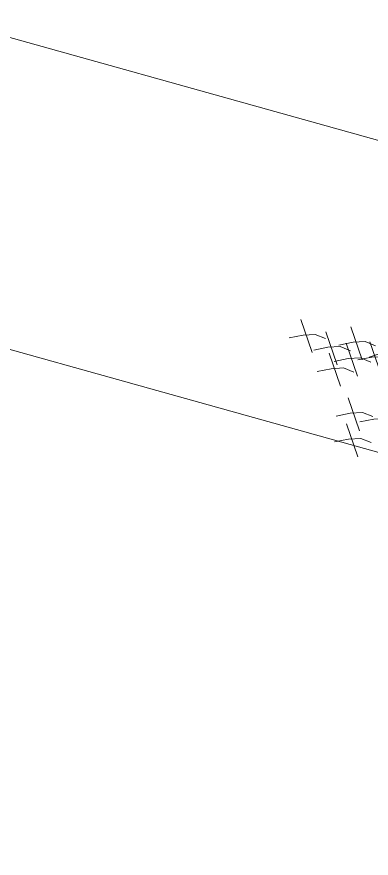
# Model space of a CAD drawing. Header units: millimetres. Extents: x 474016 to 477875, y 2288607 to 2292200.
# Drawn here: x 474454.12 to 474458.84, y 2289203.28 to 2289214.49 of the extents above; entities that cross this region are included whole.
import ezdxf

# ---------------------------------------------------------------- set-up
doc = ezdxf.new("R2010")
doc.units = ezdxf.units.MM
doc.header["$LTSCALE"] = 50
doc.layers.add('EXT', color=3, linetype='Continuous', lineweight=5)
doc.layers.add('JARDINES', color=98, linetype='Continuous', lineweight=13)

# ---------------------------------------------------------------- blocks, each defined once
blk = doc.blocks.new('Plarbol-031')
for points in [[(-2.0207, -1.480775), (-1.8676, -1.258425)], [(-2.275425, -1.37595), (-2.0531, -1.52905)], [(-2.265275, -1.5443), (-2.19095, -1.46235), (-2.1179, -1.40135), (-2.034675, -1.379125)], [(-2.0893, -1.381025), (-1.866975, -1.534125)], [(-2.07915, -1.549375), (-2.004825, -1.467425), (-1.93175, -1.40645), (-1.84855, -1.3842)], [(-2.619725, -1.56145), (-2.3974, -1.714525)], [(-2.408825, -1.523325), (-2.1865, -1.676425)], [(-2.398675, -1.691675), (-2.32435, -1.609725), (-2.2513, -1.548725), (-2.168075, -1.5265)], [(-2.2297, -1.499825), (-2.00735, -1.652925)], [(-2.219525, -1.66815), (-2.1452, -1.586225), (-2.07215, -1.525225), (-1.988925, -1.503)], [(-2.609575, -1.729775), (-2.53525, -1.647825), (-2.4622, -1.58685), (-2.378975, -1.564625)], [(-2.2894, -1.64085), (-2.067075, -1.79395)], [(-2.27925, -1.809175), (-2.204925, -1.72725), (-2.131875, -1.66625), (-2.04865, -1.644025)], [(-1.780575, -1.926075), (-1.70625, -1.844125), (-1.6332, -1.78315), (-1.549975, -1.7609)], [(-1.965425, -1.83015), (-1.7431, -1.98325)], [(-1.955275, -1.9985), (-1.88095, -1.91655), (-1.8079, -1.85555), (-1.724675, -1.833325)], [(-1.8568, -1.999125), (-1.634475, -2.152225)], [(-1.84665, -2.167475), (-1.772325, -2.085525), (-1.69925, -2.024525), (-1.61605, -2.0023)]]:
    blk.add_lwpolyline(points)

msp = doc.modelspace()

# ---------------------------------------------------------------- linework, layer by layer
at = {"layer": 'JARDINES'}
msp.add_lwpolyline([(474383.893, 2289229.653), (474478.278, 2289203.283, 0.444097), (474479.354, 2289207.135), (474384.969, 2289233.506)], format="xyb", dxfattribs=at)

# ---------------------------------------------------------------- block references
at = {"layer": 'EXT', "xscale": 1.71989999994179, "yscale": 1.71989999994179, "zscale": 1.71989999994179, "rotation": 323.4441516640488}
msp.add_blockref('Plarbol-031', (474463.122, 2289209.928), dxfattribs=at)

doc.saveas('drawing.dxf')
